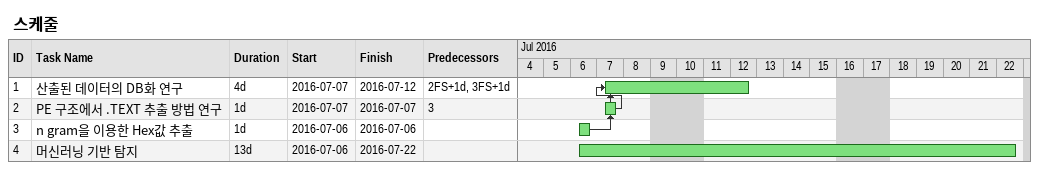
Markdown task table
스케줄

| ID | Task | Duration | Start | Finish | Predecessors |
|---|---|---|---|---|---|
| 1 | 산출된 데이터의 DB화 연구 | 4d | 2016-07-07 | 2016-07-12 | 2FS+1d, 3FS+1d |
| 2 | PE 구조에서 .TEXT 추출 방법 연구 | 1d | 2016-07-07 | 2016-07-07 | 3 |
| 3 | n gram을 이용한 Hex값 추출 | 1d | 2016-07-06 | 2016-07-06 |  |
| 4 | 머신러닝 기반 탐지 | 13d | 2016-07-06 | 2016-07-22 |  |
